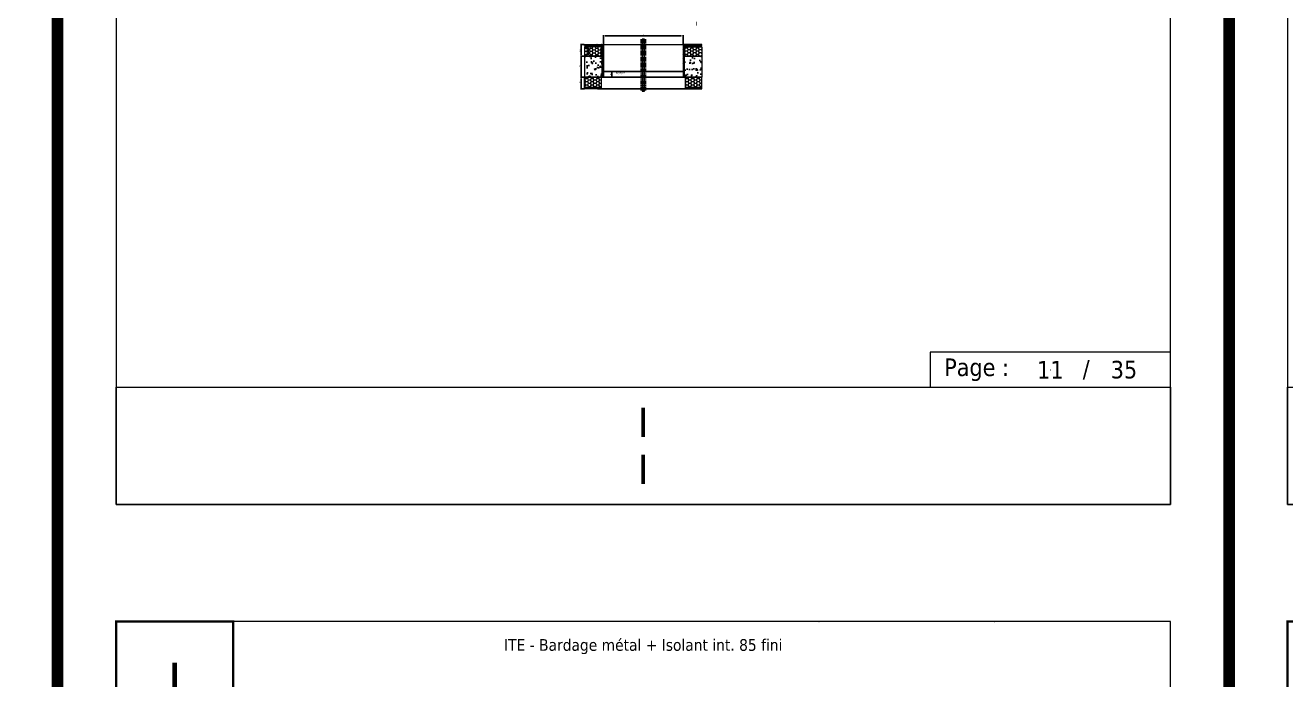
# Model space of a CAD drawing. Header units: millimetres. Extents: x -20000 to 230000, y -17405 to 24510.
# Drawn here: x 79725 to 90484, y -998 to 4592 of the extents above; entities that cross this region are included whole.
import ezdxf
from ezdxf.enums import TextEntityAlignment as Align

# ---------------------------------------------------------------- set-up
doc = ezdxf.new("R2010")
doc.units = ezdxf.units.MM
doc.header["$PDMODE"] = 35
doc.header["$PDSIZE"] = 0.5
doc.linetypes.add('AXES', pattern=[50.8, 31.75, -6.35, 6.35, -6.35])
doc.layers.get('0').update_dxf_attribs({"lineweight": 13})
doc.layers.get('Defpoints').update_dxf_attribs({"true_color": 0xc2a584})
for name, color, linetype, lineweight in [('0 - 1 (validé)', 3, 'Continuous', 13), ('1 - Aluminium', 150, 'Continuous', 13), ('1 - Axe', 1, 'AXES', 0), ('1 - BETON', 251, 'Continuous', 25), ('1 - Bois', 44, 'Continuous', 13), ('1 - Cartouche', 7, 'Continuous', 13), ('1 - Cotation', 32, 'Continuous', 13), ('1 - Isolant', 132, 'Continuous', 13), ('1 - Platre', 252, 'Continuous', 13), ('1 - Texte', 7, 'Continuous', 13)]:
    doc.layers.add(name, color=color, linetype=linetype, lineweight=lineweight)
for name, color, linetype, lineweight, plot in [('0 - Invisible', 43, 'Continuous', 0, False), ('0 - Trame', 1, 'Continuous', 0, False), ('Intouchable', 252, 'Continuous', 13, False), ('Non visible', 163, 'Continuous', 25, False)]:
    doc.layers.add(name, color=color, linetype=linetype, lineweight=lineweight, plot=plot)
doc.layers.add('1 - Cache', color=7, linetype='Continuous', lineweight=0, true_color=0xffffff)
doc.styles.get("Standard").update_dxf_attribs({"font": 'ARIALUNI.TTF'})
doc.styles.add('Texte Poralu', font='tahomabd.ttf')
doc.dimstyles.new('100 - 1000', dxfattribs={"dimtxt": 15, "dimasz": 15, "dimexe": 5, "dimexo": 2.5, "dimgap": 8, "dimtad": 1, "dimdec": 1, "dimtxsty": 'Texte Poralu', "dimcen": 10, "dimazin": 0, "dimtfac": 1, "dimtdec": 1, "dimtmove": 0, "dimatfit": 3, "dimfxl": 1, "dimarcsym": 0})
doc.dimstyles.new('30 - 1000', dxfattribs={"dimtxt": 10, "dimasz": 10, "dimexe": 5, "dimexo": 2.5, "dimgap": 5, "dimtad": 1, "dimdec": 1, "dimtxsty": 'Texte Poralu', "dimcen": 5, "dimazin": 0, "dimtfac": 1, "dimtdec": 1, "dimtmove": 0, "dimatfit": 3, "dimfxl": 1, "dimarcsym": 0})

# ---------------------------------------------------------------- blocks, each defined once
blk = doc.blocks.new('Cadre Coupe_Elev')
at = {"const_width": 20}
blk.add_lwpolyline([(500, 9500), (1500, 9500), (1500, 8500), (500, 8500)], close=True, dxfattribs=at)
for p in [(2000, 9500), (3500, 9500), (5000, 9500), (6500, 9500), (8000, 9500), (2000, 1500), (3500, 1500), (5000, 1500), (6500, 1500), (8000, 1500), (2000, 500), (3500, 500), (5000, 500), (6500, 500), (8000, 500)]:
    blk.add_point(p)
at = {"layer": '0 - Trame'}
for points in [[(500, 500), (9500, 500), (9500, 9500), (500, 9500)], [(500, 1500), (9500, 1500), (9500, 500), (500, 500)]]:
    blk.add_lwpolyline(points, close=True, dxfattribs=at)
for p in [(0, 10000), (10000, 10000), (0, 0), (10000, 0)]:
    blk.add_point(p, dxfattribs=at)
at = {"layer": 'Defpoints'}
for p in [(5000, 5730), (5000, 3733), (5000, 1200), (5000, 1000), (5000, 800)]:
    blk.add_point(p, dxfattribs=at)
at = {"color": 7}
blk.add_attdef('REPERE_1', text='', height=300, dxfattribs=at).set_placement((1000, 9000), align=Align.MIDDLE_CENTER)
at = {"layer": '1 - Texte', "color": 7}
for tag, p in [('DEFINITION1', (5000, 1200)), ('DEFINITION2', (5000, 800))]:
    blk.add_attdef(tag, text='', height=250, dxfattribs=at).set_placement(p, align=Align.MIDDLE_CENTER)
at = {"layer": 'Non visible', "style": 'Texte Poralu'}
for p in [(5447, 4906), (5447, 4606)]:
    blk.add_attdef('REPERE_2', text='', height=35, dxfattribs=at).set_placement(p, align=Align.MIDDLE_LEFT)
blk = doc.blocks.new('Cartouche - Total de page')
at = {"layer": '1 - Cartouche', "color": 0, "insert": (0, 0), "char_height": 5, "attachment_point": 5, "style": 'Texte Poralu'}
blk.add_mtext('35', dxfattribs=at)
blk = doc.blocks.new('Rep_châssis')
at = {"style": 'Texte Poralu'}
blk.add_attdef('REP_CHASSIS', text='', height=100, dxfattribs=at).set_placement((0, 0), align=Align.MIDDLE_CENTER)
blk = doc.blocks.new('*U841')
at = {"layer": '1 - Isolant'}
h = blk.add_hatch(dxfattribs=at)
h.set_pattern_fill('HONEY', color=256, scale=5, style=0)
h.set_pattern_definition([(0, (110, 80), (23.8125, 13.74815), [15.875, -31.75]), (120, (110, 80), (-23.8125, 13.74815), [15.875, -31.75]), (60, (110, 80), (5e-08, 27.4963), [-31.75, 15.875])])
h.paths.add_polyline_path([(-150, 0), (0, 0), (0, 80), (-150, 80)])
at = {"layer": '0 - Invisible'}
blk.add_lwpolyline([(-150, 80), (-150, 0)], dxfattribs=at)
at = {"layer": '1 - Isolant'}
blk.add_lwpolyline([(-150, 0), (0, 0), (0, 0), (0, 0), (0, 80), (-150, 80)], dxfattribs=at)
blk = doc.blocks.new('*U835')
at = {"layer": '1 - Isolant'}
h = blk.add_hatch(dxfattribs=at)
h.set_pattern_fill('HONEY', color=256, scale=5)
h.set_pattern_definition([(0, (237.5, -1e-14), (23.8125, 13.74815), [15.875, -31.75]), (120, (237.5, -1e-14), (-23.8125, 13.74815), [15.875, -31.75]), (60, (237.5, -1e-14), (5e-08, 27.4963), [-31.75, 15.875])])
h.paths.add_polyline_path([(-150, -87), (-150, 0), (-8, 0), (-8, -87)])
at = {"layer": '1 - Platre'}
h = blk.add_hatch(dxfattribs=at)
h.set_pattern_fill('AR-SAND', color=256, scale=0.1)
h.set_pattern_definition([(37.5, (237.5, -1e-14), (-0.160003, 4.894132), [0, -3.8608, 0, -4.318, 0, -4.1275]), (7.5, (237.5, -1e-14), (4.49523, 7.16825), [0, -2.0828, 0, -3.4798, 0, -1.3335]), (327.5, (234.3756, -1e-14), (7.909924, 0.01437), [0, -1.27, 0, -4.572, 0, -5.969]), (317.5, (234.3756, -1e-14), (7.63556, 2.22929), [0, -0.635, 0, -2.9972, 0, -3.429])])
h.paths.add_polyline_path([(-150, -100), (-150, -87), (-8, -87), (-8, -100)])
at = {"layer": '0 - Invisible'}
for points in [[(-150, -87), (-150, 0)], [(-150, -100), (-150, -87)]]:
    blk.add_lwpolyline(points, dxfattribs=at)
at = {"layer": '1 - Isolant'}
blk.add_lwpolyline([(-150, 0), (-8, 0), (-8, -87), (-150, -87)], dxfattribs=at)
at = {"layer": '1 - Platre'}
blk.add_lwpolyline([(-150, -87), (-8, -87), (-8, -100), (-150, -100)], dxfattribs=at)
blk = doc.blocks.new('*U836')
at = {"layer": '1 - Isolant'}
h = blk.add_hatch(dxfattribs=at)
h.set_pattern_fill('HONEY', color=256, scale=5)
h.set_pattern_definition([(0, (47.5, -1e-14), (23.8125, 13.7482), [15.875, -31.75]), (120, (47.5, -1e-14), (-23.8125, 13.7482), [15.875, -31.75]), (60, (47.5, -1e-14), (5e-08, 27.4963), [-31.75, 15.875])])
h.paths.add_polyline_path([(150, -87), (150, 0), (7, 0), (7, -87)])
at = {"layer": '1 - Platre'}
h = blk.add_hatch(dxfattribs=at)
h.set_pattern_fill('AR-SAND', color=256, scale=0.1)
h.set_pattern_definition([(37.5, (47.5, -1e-14), (-0.16, 4.89413), [0, -3.8608, 0, -4.318, 0, -4.1275]), (7.5, (47.5, -1e-14), (4.49523, 7.16825), [0, -2.0828, 0, -3.4798, 0, -1.3335]), (327.5, (44.3757, -1e-14), (7.90992, 0.01437), [0, -1.27, 0, -4.572, 0, -5.969]), (317.5, (44.376, -1e-14), (7.63556, 2.2293), [0, -0.635, 0, -2.9972, 0, -3.429])])
h.paths.add_polyline_path([(150, -100), (150, -87), (7, -87), (7, -100)])
at = {"layer": '0 - Invisible'}
for points in [[(150, -87), (150, 0)], [(150, -100), (150, -87)]]:
    blk.add_lwpolyline(points, dxfattribs=at)
at = {"layer": '1 - Isolant'}
blk.add_lwpolyline([(150, 0), (7, 0), (7, -87), (150, -87)], dxfattribs=at)
at = {"layer": '1 - Platre'}
blk.add_lwpolyline([(150, -87), (7, -87), (7, -100), (150, -100)], dxfattribs=at)
blk = doc.blocks.new('*U842')
at = {"layer": '1 - Isolant'}
h = blk.add_hatch(dxfattribs=at)
h.set_pattern_fill('HONEY', color=256, scale=5, style=0)
h.set_pattern_definition([(0, (110, 80), (23.8125, 13.74815), [15.875, -31.75]), (120, (110, 80), (-23.8125, 13.74815), [15.875, -31.75]), (60, (110, 80), (5e-08, 27.4963), [-31.75, 15.875])])
h.paths.add_polyline_path([(-150, 0), (0, 0), (0, 80), (-150, 80)])
at = {"layer": '0 - Invisible'}
blk.add_lwpolyline([(-150, 80), (-150, 0)], dxfattribs=at)
at = {"layer": '1 - Isolant'}
blk.add_lwpolyline([(-150, 0), (0, 0), (0, 0), (0, 0), (0, 80), (-150, 80)], dxfattribs=at)
blk = doc.blocks.new('*D1520')
at = {"layer": '1 - Cotation', "color": 0, "lineweight": -2, "transparency": 16777216}
for p, q in [((84660, 4430), (84660, 4506)), ((84675, 4501), (85325, 4501)), ((85340, 4430), (85340, 4506))]:
    blk.add_line(p, q, dxfattribs=at)
at = {"layer": '1 - Cotation', "color": 0, "transparency": 16777216}
for points in [[(84675, 4503), (84675, 4498), (84660, 4501)], [(85325, 4503), (85325, 4498), (85340, 4501)]]:
    blk.add_solid(points, dxfattribs=at)
at = {"layer": 'Defpoints', "color": 0, "transparency": 16777216}
for p in [(84660, 4428), (85340, 4501), (85340, 4428)]:
    blk.add_point(p, dxfattribs=at)
at = {"layer": '1 - Cotation', "color": 0, "transparency": 16777216, "insert": (85000, 4516), "char_height": 15, "attachment_point": 5, "style": 'Texte Poralu'}
blk.add_mtext('L', dxfattribs=at)
blk = doc.blocks.new('*U834')
at = {"layer": '1 - BETON'}
h = blk.add_hatch(dxfattribs=at)
h.set_pattern_fill('CONCRETE', color=256, scale=15, style=0, pattern_type=2)
h.set_pattern_definition([(50, (-50, -20), (107.59, -9.413), [11.25, -123.75]), (355, (-50, -20), (-20.813, 112.83), [9, -99]), (100.45, (-41.03, -20.78), (86.776, 103.416), [9.56, -105.17]), (46.184, (-50, 10), (160.086, -24.83), [16.875, -185.625]), (96.636, (-36.66, 7.93), (140.2, 146.12), [14.34, -157.76]), (351.184, (-50, 10), (140.2, 146.12), [13.5, -148.5]), (21, (-35, 2.5), (89.536, -60.393), [11.25, -123.75]), (326, (-35, 2.5), (36.497, 108.773), [9, -99]), (71.45, (-27.54, -2.53), (126.033, 48.38), [9.56, -105.17]), (37.5, (-50, -20), (1.824, 49.934), [0, -97.8, 0, -100.5, 0, -99.375]), (7.5, (-50, -20), (39.46, 59.162), [0, -57.3, 0, -95.55, 0, -37.875]), (327.5, (-83.45, -20), (80.0734, -3.383), [0, -37.5, 0, -117, 0, -155.25]), (317.5, (-98.45, -20), (87.478, 15.016), [0, -48.75, 0, -77.7, 0, -110.25])])
h.paths.add_polyline_path([(150, 180), (150, 0), (0, 0), (0, 180)])
at = {"layer": '0 - Invisible'}
blk.add_lwpolyline([(150, 180), (150, 0)], dxfattribs=at)
at = {"layer": '1 - BETON'}
blk.add_lwpolyline([(150, 0), (0, 0), (0, 180), (150, 180)], dxfattribs=at)
blk = doc.blocks.new('*U833')
at = {"layer": '1 - BETON'}
h = blk.add_hatch(dxfattribs=at)
h.set_pattern_fill('CONCRETE', color=256, scale=15, style=0, pattern_type=2)
h.set_pattern_definition([(50, (-50, -20), (107.59, -9.413), [11.25, -123.75]), (355, (-50, -20), (-20.813, 112.83), [9, -99]), (100.45, (-41.03, -20.78), (86.776, 103.416), [9.56, -105.17]), (46.184, (-50, 10), (160.086, -24.83), [16.875, -185.625]), (96.636, (-36.66, 7.93), (140.2, 146.12), [14.34, -157.76]), (351.184, (-50, 10), (140.2, 146.12), [13.5, -148.5]), (21, (-35, 2.5), (89.536, -60.393), [11.25, -123.75]), (326, (-35, 2.5), (36.497, 108.773), [9, -99]), (71.45, (-27.54, -2.53), (126.033, 48.38), [9.56, -105.17]), (37.5, (-50, -20), (1.824, 49.934), [0, -97.8, 0, -100.5, 0, -99.375]), (7.5, (-50, -20), (39.46, 59.162), [0, -57.3, 0, -95.55, 0, -37.875]), (327.5, (-83.45, -20), (80.0734, -3.383), [0, -37.5, 0, -117, 0, -155.25]), (317.5, (-98.45, -20), (87.478, 15.016), [0, -48.75, 0, -77.7, 0, -110.25])])
h.paths.add_polyline_path([(150, 180), (150, 0), (0, 0), (0, 180)])
at = {"layer": '0 - Invisible'}
blk.add_lwpolyline([(150, 180), (150, 0)], dxfattribs=at)
at = {"layer": '1 - BETON'}
blk.add_lwpolyline([(150, 0), (0, 0), (0, 180), (150, 180)], dxfattribs=at)
blk = doc.blocks.new('*D1521')
at = {"layer": 'Defpoints', "color": 0, "lineweight": -2, "transparency": 16777216}
for p, q in [((84498, 4328), (84464, 4328)), ((84469, 4158), (84469, 4318)), ((84498, 4148), (84464, 4148))]:
    blk.add_line(p, q, dxfattribs=at)
at = {"layer": 'Defpoints', "color": 0, "transparency": 16777216}
for p in [(84469, 4328), (84500, 4328), (84500, 4148)]:
    blk.add_point(p, dxfattribs=at)
for points in [[(84467, 4318), (84471, 4318), (84469, 4328)], [(84467, 4158), (84471, 4158), (84469, 4148)]]:
    blk.add_solid(points, dxfattribs=at)
at = {"layer": 'Defpoints', "color": 0, "transparency": 16777216, "insert": (84459, 4238), "char_height": 10, "attachment_point": 5, "rotation": 90, "style": 'Texte Poralu'}
blk.add_mtext('180', dxfattribs=at)
blk = doc.blocks.new('*D1522')
at = {"layer": '1 - Cotation', "color": 0, "lineweight": -2, "transparency": 16777216}
for p, q in [((84498, 4148), (84464, 4148)), ((84469, 4138), (84469, 4058)), ((84498, 4048), (84464, 4048))]:
    blk.add_line(p, q, dxfattribs=at)
at = {"layer": '1 - Cotation', "color": 0, "transparency": 16777216}
for points in [[(84467, 4138), (84471, 4138), (84469, 4148)], [(84467, 4058), (84471, 4058), (84469, 4048)]]:
    blk.add_solid(points, dxfattribs=at)
at = {"layer": 'Defpoints', "color": 0, "transparency": 16777216}
for p in [(84500, 4148), (84469, 4048), (84500, 4048)]:
    blk.add_point(p, dxfattribs=at)
at = {"layer": '1 - Cotation', "color": 0, "transparency": 16777216, "insert": (84459, 4098), "char_height": 10, "attachment_point": 5, "rotation": 90, "style": 'Texte Poralu'}
blk.add_mtext('100', dxfattribs=at)
blk = doc.blocks.new('*D1523')
at = {"layer": 'Defpoints', "color": 0, "lineweight": -2, "transparency": 16777216}
for p, q in [((84497, 4428), (84464, 4428)), ((84469, 4338), (84469, 4418)), ((84497, 4328), (84464, 4328))]:
    blk.add_line(p, q, dxfattribs=at)
at = {"layer": 'Defpoints', "color": 0, "transparency": 16777216}
for p in [(84469, 4428), (84500, 4428), (84500, 4328)]:
    blk.add_point(p, dxfattribs=at)
for points in [[(84467, 4418), (84471, 4418), (84469, 4428)], [(84467, 4338), (84471, 4338), (84469, 4328)]]:
    blk.add_solid(points, dxfattribs=at)
at = {"layer": 'Defpoints', "color": 0, "transparency": 16777216, "insert": (84459, 4378), "char_height": 10, "attachment_point": 5, "rotation": 90, "style": 'Texte Poralu'}
blk.add_mtext('100', dxfattribs=at)
blk = doc.blocks.new('*U844')
at = {"layer": '1 - Aluminium'}
h = blk.add_hatch(dxfattribs=at)
h.set_pattern_fill('ANSI32,_I', color=256, scale=0.5, style=2)
h.set_pattern_definition([(45, (-67442.9827, -44957.6387), (-3.36759605, 3.36759605), []), (45, (-67440.7376, -44957.6387), (-3.36759605, 3.36759605), [])])
h.paths.add_polyline_path([(0, 0), (3, 0), (3, 280), (0, 280)])
at = {"layer": '1 - Cache'}
h = blk.add_hatch(color=256, dxfattribs=at)
h.dxf.hatch_style = 2
h.paths.add_polyline_path([(0, 0), (3, 0), (3, 280), (0, 280)])
at = {"layer": '1 - Aluminium'}
blk.add_lwpolyline([(0, 0), (3, 0), (3, 280), (0, 280)], close=True, dxfattribs=at)
blk = doc.blocks.new('*U843')
at = {"layer": '1 - Bois'}
h = blk.add_hatch(dxfattribs=at)
h.set_pattern_fill('352', color=256, scale=75, style=0, pattern_type=2)
h.set_pattern_definition([(0, (158.25, -17), (75, 75), [22.5, -52.5]), (0, (158.25, -13.25), (75, 75), [22.5, -52.5]), (0, (162, -5.75), (75, 75), [15, -60]), (0, (165.75, 1.75), (75, 75), [11.25, -63.75]), (0, (165.75, 9.25), (75, 75), [7.5, -67.5]), (0, (147, 16.75), (75, 75), [3.75, -18.75, 3.75, -48.75]), (0, (158.25, 20.5), (75, 75), [3.75, -30, 11.25, -30]), (0, (173.25, 24.25), (75, 75), [3.75, -3.75, 3.75, -63.75]), (0, (169.5, 28), (75, 75), [3.75, -71.25]), (0, (165.75, 35.5), (75, 75), [11.25, -63.75]), (0, (165.75, 43), (75, 75), [15, -60]), (0, (162, 50.5), (75, 75), [18.75, -22.5, 3.75, -30]), (90, (132, 5.5), (-75, 75), [3.75, -7.5, 18.75, -45]), (90, (135.75, 13), (-75, 75), [3.75, -3.75, 11.25, -56.25]), (90, (139.5, 43), (-75, 75), [7.5, -67.5]), (90, (143.25, 13), (-75, 75), [15, -22.5, 3.75, -33.75]), (90, (147, 54.25), (-75, 75), [3.75, -71.25]), (90, (150.75, 16.75), (-75, 75), [11.25, -63.75]), (90, (158.25, 20.5), (-75, 75), [7.5, -67.5]), (90, (165.75, 20.5), (-75, 75), [3.75, -11.25, 11.25, -48.75]), (90, (169.5, 24.25), (-75, 75), [3.75, -71.25]), (90, (173.25, 9.25), (-75, 75), [10.5, -64.5]), (90, (177, -5.75), (-75, 75), [7.5, -67.5]), (90, (184.5, 24.25), (-75, 75), [3.75, -71.25]), (90, (192, 20.5), (-75, 75), [11.25, -63.75]), (90, (199.5, 20.5), (-75, 75), [11.25, -63.75]), (45, (188.25, -9.5), (8e-15, 75), [5.303, -5.303, 5.303, -90.156]), (45, (173.25, 9.25), (8e-15, 75), [10.607, -95.46]), (45, (143.25, 46.75), (8e-15, 75), [10.607, -95.46]), (45, (158.25, 28), (8e-15, 75), [10.607, -95.46]), (45, (162, 13), (8e-15, 75), [10.607, -95.46]), (45, (184.5, -2), (8e-15, 75), [10.607, -95.46]), (45, (177, 1.75), (8e-15, 75), [15.91, -90.156]), (45, (154.5, 35.5), (8e-15, 75), [5.303, -100.763]), (45, (150.75, 43), (8e-15, 75), [5.303, -100.763]), (45, (180.75, 43), (8e-15, 75), [5.303, -100.763]), (45, (150.75, 5.5), (8e-15, 75), [5.303, -100.763]), (45, (192, 31.75), (8e-15, 75), [5.303, -100.763]), (45, (165.75, 24.25), (8e-15, 75), [5.303, -100.763]), (45, (173.25, 31.75), (8e-15, 75), [5.303, -100.763]), (135, (169.5, 16.75), (-75, 8e-15), [5.303, -5.303, 15.91, -79.55]), (135, (180.75, 16.75), (-75, 8e-15), [5.303, -100.763]), (135, (180.75, -9.5), (-75, 8e-15), [5.303, -100.763]), (135, (165.75, 9.25), (-75, 8e-15), [5.303, -100.763]), (135, (177, 24.25), (-75, 8e-15), [5.303, -100.763]), (135, (158.25, 5.5), (-75, 8e-15), [5.303, -100.763]), (135, (188.25, 5.5), (-75, 8e-15), [5.303, -100.763]), (135, (135.75, -17), (-75, 8e-15), [5.303, -100.763]), (135, (139.5, -13.25), (-75, 8e-15), [10.607, -95.46]), (135, (143.25, -9.5), (-75, 8e-15), [10.607, -95.46]), (135, (150.75, -9.5), (-75, 8e-15), [10.607, -95.46]), (135, (154.5, -2), (-75, 8e-15), [10.607, -95.46]), (135, (184.5, 28), (-75, 8e-15), [10.607, -95.46]), (135, (199.5, -9.5), (-75, 8e-15), [10.607, -95.46]), (135, (203.25, 50.5), (-75, 8e-15), [10.607, -95.46]), (135, (203.25, 43), (-75, 8e-15), [10.607, -95.46]), (135, (195.75, 39.25), (-75, 8e-15), [10.607, -95.46]), (135, (143.25, 39.25), (-75, 8e-15), [15.91, -90.156]), (135, (192, 31.75), (-75, 8e-15), [15.91, -90.156]), (26.565, (150.75, 54.25), (75, 3e-08), [8.385, -159.32]), (26.565, (150.75, 16.75), (75, 3e-08), [8.385, -159.32]), (26.565, (158.25, 39.25), (75, 3e-08), [8.385, -159.32]), (26.565, (180.75, -13.25), (75, 3e-08), [8.385, -159.32]), (26.565, (177, -5.75), (75, 3e-08), [8.385, -159.32]), (26.565, (154.5, 9.25), (75, 3e-08), [8.385, -159.32]), (26.565, (154.5, 46.75), (75, 3e-08), [8.385, -159.32]), (26.565, (177, 24.25), (75, 3e-08), [16.77, -150.935]), (63.435, (177, 35.5), (4e-09, 75), [8.385, -159.32]), (63.435, (188.25, 13), (4e-09, 75), [8.385, -159.32]), (63.435, (150.75, 28), (4e-09, 75), [8.385, -159.32]), (63.435, (135.75, 31.75), (4e-09, 75), [8.385, -159.32]), (63.435, (180.75, 16.75), (4e-09, 75), [8.385, -159.32]), (63.435, (173.25, 16.75), (4e-09, 75), [8.385, -159.32]), (63.435, (143.25, 28), (4e-09, 75), [16.77, -150.935]), (63.435, (199.5, 1.75), (4e-09, 75), [16.77, -150.935]), (63.435, (192, 5.5), (4e-09, 75), [16.77, -150.935]), (116.565, (132, -5.75), (-3e-08, 75), [8.385, -159.32]), (116.565, (132, 35.5), (-3e-08, 75), [8.385, -159.32]), (116.565, (147, -17), (-3e-08, 75), [8.385, -159.32]), (116.565, (139.5, 50.5), (-3e-08, 75), [8.385, -159.32]), (116.565, (147, 5.5), (-3e-08, 75), [8.385, -159.32]), (116.565, (162, 13), (-3e-08, 75), [8.385, -159.32]), (116.565, (169.5, 28), (-3e-08, 75), [8.385, -159.32]), (116.565, (135.75, -2), (2e-05, 75), [8.385, -159.32]), (116.565, (154.5, 9.25), (-3e-08, 75), [8.385, -159.32]), (116.565, (177, 1.75), (-3e-08, 75), [8.385, -159.32]), (116.565, (184.5, 9.25), (-3e-08, 75), [8.385, -159.32]), (116.565, (199.5, 31.75), (-3e-08, 75), [8.385, -159.32]), (116.565, (143.25, 54.25), (-3e-08, 75), [8.385, -159.32]), (116.565, (132, 50.5), (-3e-08, 75), [16.77, -150.935]), (116.565, (143.25, -2), (-3e-08, 75), [16.77, -150.935]), (153.435, (132, -13.25), (-75, 4e-09), [8.385, -159.32]), (153.435, (195.75, -17), (-75, 4e-09), [8.385, -159.32]), (153.435, (192, 20.5), (-75, 4e-09), [8.385, -159.32]), (153.435, (162, -5.75), (-75, 4e-09), [8.385, -159.32]), (153.435, (158.25, -13.25), (-75, 4e-09), [8.385, -159.32]), (153.435, (165.75, 1.75), (-75, 4e-09), [8.385, -159.32]), (153.435, (188.25, 46.75), (-75, 4e-09), [8.385, -159.32]), (153.435, (195.75, 50.5), (-75, 4e-09), [16.77, -150.935])])
h.paths.add_polyline_path([(0, 0), (157, 0), (157, 8), (0, 8)])
at = {"layer": '1 - Cache'}
h = blk.add_hatch(color=256, dxfattribs=at)
h.dxf.hatch_style = 2
h.paths.add_polyline_path([(0, 0), (157, 0), (157, 8), (0, 8)])
at = {"layer": '1 - Bois'}
blk.add_lwpolyline([(0, 0), (157, 0), (157, 8), (0, 8)], close=True, dxfattribs=at)
blk = doc.blocks.new('*D1524')
at = {"layer": 'Defpoints', "color": 0, "lineweight": -2, "transparency": 16777216}
for p, q in [((84502, 4408), (84534, 4408)), ((84502, 4328), (84534, 4328)), ((84529, 4338), (84529, 4398))]:
    blk.add_line(p, q, dxfattribs=at)
at = {"layer": 'Defpoints', "color": 0, "transparency": 16777216}
for p in [(84500, 4408), (84500, 4328), (84529, 4408)]:
    blk.add_point(p, dxfattribs=at)
for points in [[(84527, 4398), (84531, 4398), (84529, 4408)], [(84527, 4338), (84531, 4338), (84529, 4328)]]:
    blk.add_solid(points, dxfattribs=at)
at = {"layer": 'Defpoints', "color": 0, "transparency": 16777216, "insert": (84519, 4368), "char_height": 10, "attachment_point": 5, "rotation": 90, "style": 'Texte Poralu'}
blk.add_mtext('80', dxfattribs=at)
blk = doc.blocks.new('*D1527')
at = {"layer": '1 - Cotation', "color": 0, "lineweight": -2, "transparency": 16777216}
for p, q in [((84652, 4198), (84738, 4198)), ((84652, 4148), (84738, 4148)), ((84733, 4158), (84733, 4188))]:
    blk.add_line(p, q, dxfattribs=at)
at = {"layer": '1 - Cotation', "color": 0, "transparency": 16777216}
for points in [[(84731, 4188), (84734, 4188), (84733, 4198)], [(84731, 4158), (84734, 4158), (84733, 4148)]]:
    blk.add_solid(points, dxfattribs=at)
at = {"layer": 'Defpoints', "color": 0, "transparency": 16777216}
for p in [(84650, 4198), (84733, 4198), (84650, 4148)]:
    blk.add_point(p, dxfattribs=at)
at = {"layer": '1 - Cotation', "color": 0, "transparency": 16777216, "insert": (84722, 4173), "char_height": 10, "attachment_point": 5, "rotation": 90, "style": 'Texte Poralu'}
blk.add_mtext('50', dxfattribs=at)
blk = doc.blocks.new('*U1394')
at = {"layer": '1 - Cache'}
blk.add_hatch(color=256, dxfattribs=at).paths.add_polyline_path([(-10, 20), (-10, -425), (10, -425), (10, 20)])
at = {"layer": '0 - Invisible'}
blk.add_lwpolyline([(-10, 20), (-10, -425), (10, -425), (10, 20)], close=True, dxfattribs=at)
for p in [(0, 0), (0, -405)]:
    blk.add_point(p, dxfattribs=at)
at = {"layer": '1 - Axe', "lineweight": 50}
for p, q in [((-10, 20), (-10, -425)), ((10, 20), (10, -425))]:
    blk.add_line(p, q, dxfattribs=at)

msp = doc.modelspace()

# ---------------------------------------------------------------- linework, layer by layer
at = {"const_width": 100}
for points in [[(80000, -10000), (80000, 10000)], [(90000, -10000), (90000, 10000)]]:
    msp.add_lwpolyline(points, dxfattribs=at)
at = {"layer": '1 - BETON'}
msp.add_line((84610.04, 4047.93), (85390, 4047.93), dxfattribs=at)
msp.add_lwpolyline([(84650, 4167.93), (84650, 4167.93), (84650, 4197.93), (85350, 4197.93), (85350, 4167.93), (85350, 4167.93), (85350, 4147.93), (84650, 4147.93)], close=True, dxfattribs=at)
at = {"layer": '1 - Bois', "ltscale": 2}
msp.add_line((84660, 4427.93), (85340, 4427.93), dxfattribs=at)
at = {"layer": 'Intouchable'}
msp.add_lwpolyline([(87450, 1500), (89500, 1500), (89500, 1800), (87450, 1800)], close=True, dxfattribs=at)
msp.add_point((88475, 1650), dxfattribs=at)

# ---------------------------------------------------------------- block references
at = {"xscale": -1}
for name, p, rotation in [('*U843', (84500, 4427.93), 180.0000749115409), ('*U844', (84660, 4147.93), 359.9999999999984), ('*U842', (85350, 4327.93), 359.9999598587287)]:
    msp.add_blockref(name, p, dxfattribs=dict(at, rotation=rotation))
for name, p in [('*U1394', (85000, 4452.93)), ('*U844', (85340, 4147.93)), ('*U834', (85350, 4147.93)), ('*U835', (84650, 4147.93)), ('*U836', (85350, 4147.93))]:
    msp.add_blockref(name, p)
for name, p, rotation in [('*U843', (85500, 4427.93), 179.9999598587278), ('*U841', (84650, 4327.93), 4.014127135292442e-05)]:
    msp.add_blockref(name, p, dxfattribs=dict(rotation=rotation))
msp.add_blockref('*U833', (84650, 4147.93), dxfattribs=at)
at = {"layer": '0 - 1 (validé)'}
ref = msp.add_blockref('Cadre Coupe_Elev', (70000, 0), dxfattribs=at)
ref.add_attrib('REPERE_1', 'H', dxfattribs={"layer": '0', "color": 7, "height": 300}).set_placement((71000, 9000), align=Align.MIDDLE_CENTER)
ref.add_attrib('REPERE_2', 'H', dxfattribs={"layer": 'Non visible', "height": 35, "style": 'Texte Poralu'}).set_placement((75447.12, 4905.8), align=Align.MIDDLE_LEFT)
ref.add_attrib('REPERE_2', 'H', dxfattribs={"layer": 'Non visible', "height": 35, "style": 'Texte Poralu'}).set_placement((75447.12, 4605.8), align=Align.MIDDLE_LEFT)
ref.add_attrib('DEFINITION1', 'H', dxfattribs={"layer": '1 - Texte', "color": 7, "height": 250}).set_placement((75000, 1200), align=Align.MIDDLE_CENTER)
ref.add_attrib('DEFINITION2', 'H', dxfattribs={"layer": '1 - Texte', "color": 7, "height": 250}).set_placement((75000, 800), align=Align.MIDDLE_CENTER)
ref = msp.add_blockref('Cadre Coupe_Elev', (80000, 0), dxfattribs=at)
ref.add_attrib('REPERE_1', 'I', dxfattribs={"layer": '0', "color": 7, "height": 300}).set_placement((81000, 9000), align=Align.MIDDLE_CENTER)
ref.add_attrib('REPERE_2', 'I', dxfattribs={"layer": 'Non visible', "height": 35, "style": 'Texte Poralu'}).set_placement((85447.12, 4905.8), align=Align.MIDDLE_LEFT)
ref.add_attrib('REPERE_2', 'I', dxfattribs={"layer": 'Non visible', "height": 35, "style": 'Texte Poralu'}).set_placement((85447.12, 4605.8), align=Align.MIDDLE_LEFT)
ref.add_attrib('DEFINITION1', 'I', dxfattribs={"layer": '1 - Texte', "color": 7, "height": 250}).set_placement((85000, 1200), align=Align.MIDDLE_CENTER)
ref.add_attrib('DEFINITION2', 'I', dxfattribs={"layer": '1 - Texte', "color": 7, "height": 250}).set_placement((85000, 800), align=Align.MIDDLE_CENTER)
ref = msp.add_blockref('Cadre Coupe_Elev', (90000, 0), dxfattribs=at)
ref.add_attrib('REPERE_1', 'J', dxfattribs={"layer": '0', "color": 7, "height": 300}).set_placement((91000, 9000), align=Align.MIDDLE_CENTER)
ref.add_attrib('REPERE_2', 'J', dxfattribs={"layer": 'Non visible', "height": 35, "style": 'Texte Poralu'}).set_placement((95447.12, 4905.8), align=Align.MIDDLE_LEFT)
ref.add_attrib('REPERE_2', 'J', dxfattribs={"layer": 'Non visible', "height": 35, "style": 'Texte Poralu'}).set_placement((95447.12, 4605.8), align=Align.MIDDLE_LEFT)
ref.add_attrib('DEFINITION1', 'J', dxfattribs={"layer": '1 - Texte', "color": 7, "height": 250}).set_placement((95000, 1200), align=Align.MIDDLE_CENTER)
ref.add_attrib('DEFINITION2', 'J', dxfattribs={"layer": '1 - Texte', "color": 7, "height": 250}).set_placement((95000, 800), align=Align.MIDDLE_CENTER)
ref = msp.add_blockref('Cadre Coupe_Elev', (70000, -10000), dxfattribs=at)
ref.add_attrib('REPERE_1', 'H', dxfattribs={"layer": '0', "color": 7, "height": 300}).set_placement((71000, -1000), align=Align.MIDDLE_CENTER)
ref.add_attrib('REPERE_2', 'H', dxfattribs={"layer": 'Non visible', "height": 35, "style": 'Texte Poralu'}).set_placement((75447.12, -5094.2), align=Align.MIDDLE_LEFT)
ref.add_attrib('REPERE_2', 'H', dxfattribs={"layer": 'Non visible', "height": 35, "style": 'Texte Poralu'}).set_placement((75447.12, -5394.2), align=Align.MIDDLE_LEFT)
ref.add_attrib('DEFINITION1', 'Coupe de Principe H', dxfattribs={"layer": '1 - Texte', "color": 7, "height": 250}).set_placement((75000, -8800), align=Align.MIDDLE_CENTER)
ref.add_attrib('DEFINITION2', 'PF avec VR / R-1 - Loggia + Etanchéité (logt CS 101)', dxfattribs={"layer": '1 - Texte', "color": 7, "height": 250}).set_placement((75000, -9200), align=Align.MIDDLE_CENTER)
ref = msp.add_blockref('Cadre Coupe_Elev', (80000, -10000), dxfattribs=at)
ref.add_attrib('REPERE_1', 'I', dxfattribs={"layer": '0', "color": 7, "height": 300}).set_placement((81000, -1000), align=Align.MIDDLE_CENTER)
ref.add_attrib('REPERE_2', 'I', dxfattribs={"layer": 'Non visible', "height": 35, "style": 'Texte Poralu'}).set_placement((85447.12, -5094.2), align=Align.MIDDLE_LEFT)
ref.add_attrib('REPERE_2', 'I', dxfattribs={"layer": 'Non visible', "height": 35, "style": 'Texte Poralu'}).set_placement((85447.12, -5394.2), align=Align.MIDDLE_LEFT)
ref.add_attrib('DEFINITION1', 'Coupe de Principe I', dxfattribs={"layer": '1 - Texte', "color": 7, "height": 250}).set_placement((85000, -8800), align=Align.MIDDLE_CENTER)
ref.add_attrib('DEFINITION2', 'Fenêtre avec VR / RDC - SdB (hsfp 215)', dxfattribs={"layer": '1 - Texte', "color": 7, "height": 250}).set_placement((85000, -9200), align=Align.MIDDLE_CENTER)
ref = msp.add_blockref('Cadre Coupe_Elev', (90000, -10000), dxfattribs=at)
ref.add_attrib('REPERE_1', 'J', dxfattribs={"layer": '0', "color": 7, "height": 300}).set_placement((91000, -1000), align=Align.MIDDLE_CENTER)
ref.add_attrib('REPERE_2', 'J', dxfattribs={"layer": 'Non visible', "height": 35, "style": 'Texte Poralu'}).set_placement((95447.12, -5094.2), align=Align.MIDDLE_LEFT)
ref.add_attrib('REPERE_2', 'J', dxfattribs={"layer": 'Non visible', "height": 35, "style": 'Texte Poralu'}).set_placement((95447.12, -5394.2), align=Align.MIDDLE_LEFT)
ref.add_attrib('DEFINITION1', 'Coupe de Principe J', dxfattribs={"layer": '1 - Texte', "color": 7, "height": 250}).set_placement((95000, -8800), align=Align.MIDDLE_CENTER)
ref.add_attrib('DEFINITION2', 'Fenêtre avec VR / RDC', dxfattribs={"layer": '1 - Texte', "color": 7, "height": 250}).set_placement((95000, -9200), align=Align.MIDDLE_CENTER)
at = {"layer": 'Intouchable', "xscale": 30, "yscale": 30, "zscale": 30}
msp.add_blockref('Cartouche - Total de page', (89102.9, 1650), dxfattribs=at)
at = {"layer": 'Non visible'}
msp.add_blockref('Rep_châssis', (85000, -700), dxfattribs=at).add_auto_attribs({'REP_CHASSIS': 'ITE - Bardage métal + Isolant int. 85 fini'})

# ---------------------------------------------------------------- texts
at = {"style": 'Texte Poralu'}
msp.add_attdef('11', text='', height=150, dxfattribs=at).set_placement((88475, 1650), align=Align.MIDDLE_CENTER)
at = {"layer": '1 - Texte', "insert": (84766.14, 4193.01), "char_height": 15, "attachment_point": 1, "style": 'Texte Poralu'}
msp.add_mtext_dynamic_manual_height_columns('Rejingot', width=98.0024, gutter_width=300, heights=[0], dxfattribs=at)
at = {"layer": 'Intouchable', "char_height": 150, "style": 'Texte Poralu'}
for s, insert, attachment_point in [('Page : ', (87569.36, 1650), 4), ('/', (88780.84, 1650), 5)]:
    msp.add_mtext(s, dxfattribs=dict(at, insert=insert, attachment_point=attachment_point))

# ---------------------------------------------------------------- dimensions: what is measured, and where the dimension line sits
at = {"layer": '1 - Cotation'}
dim = msp.add_linear_dim(base=(85340, 4500.74), p1=(84660, 4427.93), p2=(85340, 4427.93), text='L', dimstyle='100 - 1000', dxfattribs=at)
dim.commit()
dim.dimension.update_dxf_attribs({"geometry": '*D1520', "text_midpoint": (85000, 4516.24)})
for base, p1, p2, picture, middle in [((84732.62, 4197.93), (84650, 4147.93), (84650, 4197.93), '*D1527', (84722.42, 4172.93)), ((84468.98, 4047.93), (84500, 4147.93), (84500, 4047.93), '*D1522', (84458.77, 4097.93))]:
    dim = msp.add_linear_dim(base=base, p1=p1, p2=p2, angle=90, dimstyle='30 - 1000', dxfattribs=at)
    dim.commit()
    dim.dimension.update_dxf_attribs({"geometry": picture, "text_midpoint": middle})
at = {"layer": 'Defpoints'}
for base, p1, p2, picture, middle in [((84468.98, 4427.93), (84500, 4327.93), (84500, 4427.93), '*D1523', (84458.77, 4377.93)), ((84468.98, 4327.93), (84500, 4147.93), (84500, 4327.93), '*D1521', (84458.75, 4237.93)), ((84529, 4407.93), (84500, 4327.93), (84500, 4407.93), '*D1524', (84518.78, 4367.93))]:
    dim = msp.add_linear_dim(base=base, p1=p1, p2=p2, angle=90, dimstyle='30 - 1000', dxfattribs=at)
    dim.commit()
    dim.dimension.update_dxf_attribs({"geometry": picture, "text_midpoint": middle})

doc.saveas('drawing.dxf')
